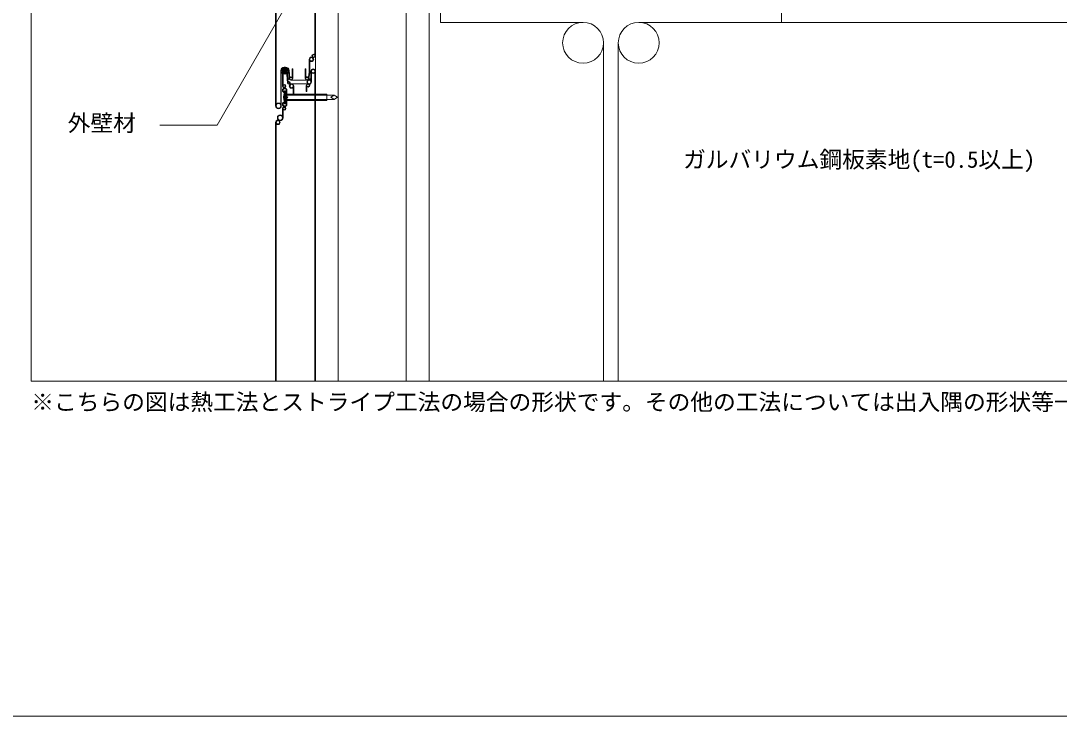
# Model space of a CAD drawing. Units: millimetres, scale not verified. Extents: x -1380 to 1380, y -955 to 955.
# Drawn here: x -909 to 5, y -955 to -342 of the extents above; entities that cross this region are included whole.
import ezdxf
from ezdxf.enums import TextEntityAlignment as Align

# ---------------------------------------------------------------- set-up
doc = ezdxf.new("R2010")
doc.units = ezdxf.units.MM
doc.header["$LTSCALE"] = 3
for name, color, linetype, lineweight in [('0-0_0', 7, 'Continuous', 9), ('0-4_MOJI', 7, 'Continuous', 18), ('0-A_TEKKOTU', 7, 'Continuous', 18), ('0-B_doubuti', 5, 'Continuous', 18), ('0-C_bo-do', 3, 'Continuous', 18), ('0-D_WAKU', 7, 'Continuous', 18)]:
    doc.layers.add(name, color=color, linetype=linetype, lineweight=lineweight)
doc.styles.add('ＭＳ ゴシック', font='')
doc.styles.get('ＭＳ ゴシック').set_extended_font_data('MS Gothic')

# ---------------------------------------------------------------- blocks, each defined once
blk = doc.blocks.new('is-b')
at = {"layer": '0-C_bo-do'}
for p, q in [((-0.4, 1.3), (-2.284, 2.532)), ((-1.7, 5.75), (-1.7, -5.75)), ((-1.7, 5.75), (-0.919, 5.75)), ((-0.919, 5.75), (-0.919, -5.75)), ((-0.919, 5.75), (-0.4, 5.25)), ((-0.4, 5.75), (-0.4, -5.75)), ((-0.4, 5.75), (0, 5.75)), ((0, 5.75), (0, -5.75)), ((35.5, 2.649), (0, 2.649)), ((0, 2.015), (35.583, 2.015)), ((25.5, 2.649), (35.5, 2.649)), ((35.5, 2.649), (35.5, -2.649)), ((35.5, 2.015), (42.071, 2.015)), ((39.143, 0), (42.071, 2.015)), ((42.071, -2.015), (39.143, 0)), ((45, 0), (42.071, 2.015)), ((42.071, -2.015), (45, 0)), ((-2.284, -2.532), (-0.4, -1.3)), ((-1.7, -5.75), (-0.919, -5.75)), ((-0.919, -5.75), (-0.4, -5.25)), ((-0.4, -5.75), (0, -5.75)), ((0, -2.015), (37.001, -2.015)), ((35.5, -2.649), (0, -2.649)), ((35.5, -2.649), (25.5, -2.649)), ((35.5, -2.015), (42.071, -2.015))]:
    blk.add_line(p, q, dxfattribs=at)
blk.add_arc((7.697, 0), 10.297, 155.8662, 204.1338, dxfattribs=at)

msp = doc.modelspace()

# ---------------------------------------------------------------- linework, layer by layer
at = {"layer": '0-0_0', "lineweight": 18}
msp.add_lwpolyline([(-899.626, -659.82), (900.374, -659.82), (900.374, 540.18), (-899.626, 540.18)], close=True, dxfattribs=at)
at = {"layer": '0-4_MOJI'}
msp.add_lwpolyline([(-786.607, -434.196), (-736.169, -434.196), (-668.182, -316.439)], dxfattribs=at)
at = {"layer": '0-A_TEKKOTU'}
for p, q in [((-239.63, -343.82), (900.374, -343.82)), ((-396.13, -659.82), (-396.13, -361.82)), ((-383.13, -361.82), (-383.13, -659.82))]:
    msp.add_line(p, q, dxfattribs=at)
msp.add_lwpolyline([(-414.13, -343.82), (-539.63, -343.82), (-539.63, -319.82), (-239.63, -319.82), (-239.63, -343.82), (-365.13, -343.82)], dxfattribs=at)
for centre in [(-414.13, -361.82), (-365.13, -361.82)]:
    msp.add_circle(centre, 18, dxfattribs=at)
at = {"layer": '0-B_doubuti'}
for p, q in [((-629.63, 130.18), (-629.63, -659.82)), ((-569.63, 130.18), (-569.63, -659.82)), ((-649.63, 95.18), (-649.63, -659.82)), ((-549.63, 95.18), (-549.63, -659.82))]:
    msp.add_line(p, q, dxfattribs=at)
at = {"layer": '0-C_bo-do'}
for p, q in [((-650.13, 213.18), (-650.13, -373.32)), ((-649.63, -373.32), (-649.63, 213.18)), ((-684.63, 168.18), (-684.63, -417.32)), ((-684.13, -417.32), (-684.13, 168.18)), ((-651.13, -374.32), (-653.13, -374.32)), ((-675.813, -383.32), (-677.13, -383.32)), ((-653.13, -374.82), (-651.13, -374.82)), ((-680.13, -386.32), (-680.13, -417.32)), ((-679.63, -417.32), (-679.63, -386.32)), ((-678.63, -386.32), (-678.63, -399.954)), ((-678.13, -399.954), (-678.13, -386.32)), ((-677.13, -383.82), (-675.813, -383.82)), ((-676.019, -384.82), (-677.13, -384.82)), ((-677.13, -385.32), (-676.019, -385.32)), ((-675.022, -386.244), (-674.178, -397.212)), ((-673.679, -397.174), (-674.523, -386.205)), ((-673.323, -386.094), (-672.654, -393.456)), ((-672.156, -393.411), (-672.825, -386.049)), ((-658.63, -384.82), (-658.63, -393.32)), ((-653.63, -386.82), (-653.63, -396.32)), ((-653.13, -396.32), (-653.13, -386.82)), ((-650.13, -386.82), (-650.13, -659.82)), ((-649.63, -659.82), (-649.63, -386.82)), ((-677.88, -401.253), (-675.88, -402.408)), ((-675.63, -401.975), (-677.63, -400.82)), ((-673.679, -397.174), (-673.958, -393.556)), ((-670.63, -397.82), (-672.981, -397.82)), ((-672.981, -398.32), (-670.63, -398.32)), ((-671.13, -394.32), (-671.16, -394.32)), ((-671.16, -394.82), (-656.931, -394.82)), ((-671.16, -394.82), (-671.13, -394.82)), ((-656.931, -394.32), (-657.13, -394.32)), ((-657.13, -394.82), (-656.931, -394.82)), ((-655.13, -397.82), (-656.13, -397.82)), ((-656.13, -398.32), (-655.13, -398.32)), ((-655.446, -393.532), (-653.63, -393.532)), ((-653.63, -393.532), (-653.63, -396.32)), ((-678.63, -419.686), (-678.63, -427.82)), ((-678.13, -427.82), (-678.13, -419.686)), ((-675.88, -417.232), (-677.88, -418.387)), ((-677.63, -418.82), (-675.63, -417.666)), ((-684.63, -431.82), (-684.63, -659.82)), ((-684.13, -659.82), (-684.13, -431.82)), ((-680.63, -429.82), (-682.63, -429.82)), ((-682.63, -430.32), (-680.63, -430.32))]:
    msp.add_line(p, q, dxfattribs=at)
for points in [[(-655.13, -376.32), (-655.13, -387.785), (-655.941, -393.462)], [(-655.446, -393.532), (-654.63, -387.82), (-654.63, -376.32)], [(-669.63, -393.32), (-669.63, -384.82), (-670.13, -384.82), (-670.13, -393.32)], [(-658.13, -393.32), (-658.13, -384.82), (-658.63, -384.82)], [(-655.13, -397.82), (-656.13, -397.82), (-670.63, -397.82), (-672.981, -397.82)], [(-669.13, -399.82), (-669.13, -406.82), (-668.63, -406.82), (-668.63, -399.82)], [(-657.63, -399.32), (-657.63, -404.82), (-657.13, -404.82), (-657.13, -399.32)], [(-675.13, -403.707), (-675.13, -409.32), (-674.63, -409.82), (-675.13, -410.32), (-675.13, -415.933)], [(-674.63, -415.933), (-674.63, -410.527), (-673.923, -409.82), (-674.63, -409.113), (-674.63, -403.707)]]:
    msp.add_lwpolyline(points, dxfattribs=at)
for centre, radius in [((-653.13, -376.32), 2), ((-651.13, -373.32), 1.5), ((-651.13, -373.32), 1), ((-677.13, -386.32), 3), ((-675.813, -386.32), 3), ((-653.13, -376.32), 1.5), ((-677.13, -386.32), 2.5), ((-677.13, -386.32), 1.5), ((-675.813, -386.32), 2.5), ((-677.13, -386.32), 1), ((-676.019, -386.32), 1.5), ((-676.019, -386.32), 1), ((-673.306, -393.506), 0.654), ((-671.16, -393.32), 1.5), ((-671.16, -393.32), 1.5), ((-671.13, -393.32), 1.5), ((-671.16, -393.32), 1), ((-671.13, -393.32), 1), ((-657.13, -393.32), 1.5), ((-656.931, -393.32), 1.5), ((-656.931, -393.32), 1.5), ((-657.13, -393.32), 1), ((-656.931, -393.32), 1), ((-651.63, -386.82), 2), ((-651.63, -386.82), 1.5), ((-677.13, -399.954), 1.5), ((-676.63, -403.707), 2), ((-677.13, -399.954), 1), ((-672.981, -397.12), 1.2), ((-672.981, -397.12), 0.7), ((-672.981, -397.12), 0.7), ((-670.63, -399.82), 2), ((-670.63, -399.82), 1.5), ((-656.13, -399.32), 1.5), ((-655.13, -396.32), 2), ((-656.13, -399.32), 1), ((-655.13, -396.32), 1.5), ((-655.13, -396.32), 1.5), ((-676.63, -403.707), 1.5), ((-682.13, -417.32), 2.5), ((-682.13, -417.32), 2), ((-676.63, -415.933), 2), ((-677.13, -419.686), 1.5), ((-676.63, -415.933), 1.5), ((-677.13, -419.686), 1), ((-680.63, -427.82), 2.5), ((-680.63, -427.82), 2), ((-682.63, -431.82), 2), ((-682.63, -431.82), 1.5)]:
    msp.add_circle(centre, radius, dxfattribs=at)
at = {"layer": '0-D_WAKU'}
msp.add_lwpolyline([(-1379.626, -954.82), (1380.374, -954.82), (1380.374, 955.18), (-1379.626, 955.18)], close=True, dxfattribs=at)

# ---------------------------------------------------------------- block references
at = {"layer": '0-C_bo-do'}
msp.add_blockref('is-b', (-675.13, -409.82), dxfattribs=at)

# ---------------------------------------------------------------- texts
at = {"layer": '0-4_MOJI', "style": 'ＭＳ ゴシック'}
for s, p in [('外壁材', (-867.577, -444.196)), ('ガルバリウム鋼板素地(t=0.5以上)', (-326.113, -476.254)), ('※こちらの図は熱工法とストライプ工法の場合の形状です。その他の工法については出入隅の形状等一部が異なります。', (-899.626, -689.82))]:
    msp.add_text(s, height=14.66, dxfattribs=at).set_placement(p, align=Align.BOTTOM_LEFT)

doc.saveas('drawing.dxf')
